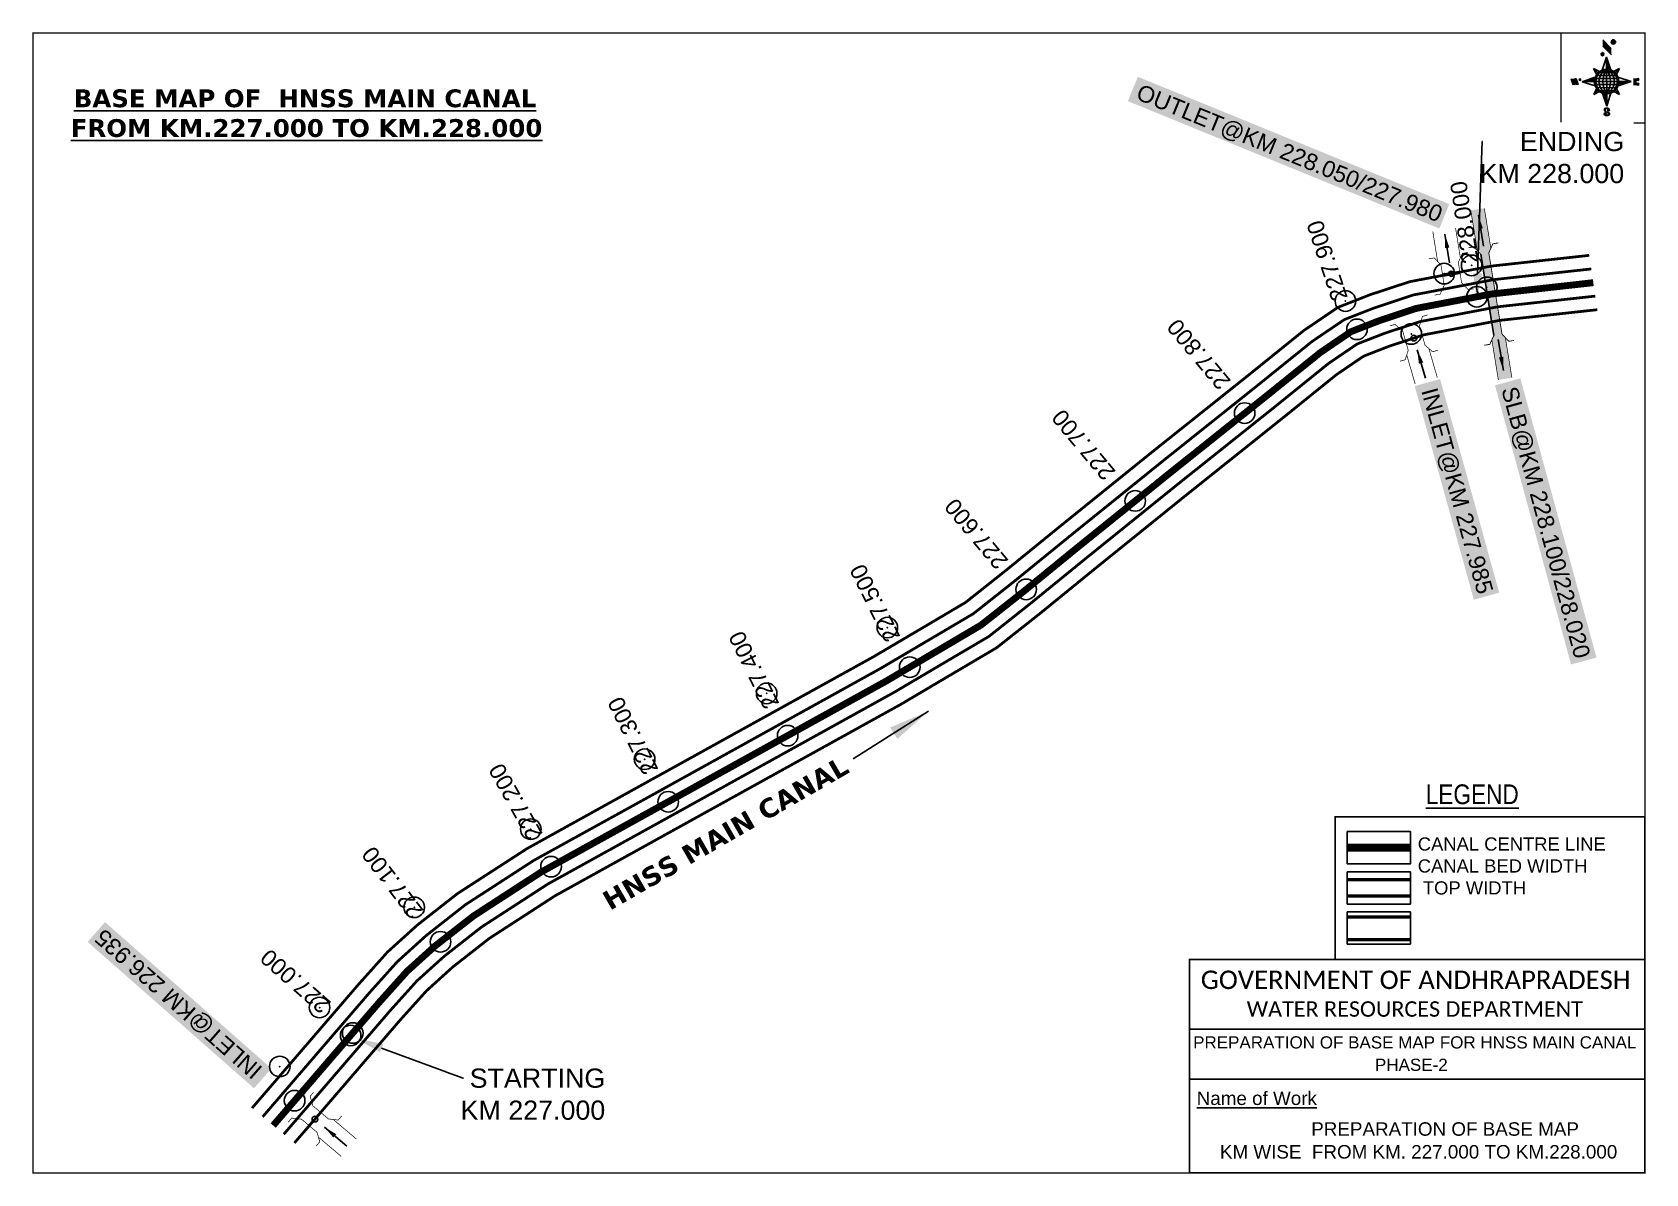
# Model space of a CAD drawing. Header units: inches. Extents: x 749592 to 750768, y 1628454 to 1629286.
import ezdxf
from ezdxf import colors
from ezdxf.entities.mleader import LeaderData, LeaderLine
from ezdxf.enums import TextEntityAlignment as Align
from ezdxf.math import Vec2, Vec3

# ---------------------------------------------------------------- set-up
doc = ezdxf.new("R2010")
doc.units = ezdxf.units.IN
doc.header["$LTSCALE"] = 15
doc.header["$MEASUREMENT"] = 0
doc.header["$PDMODE"] = 32
doc.header["$PDSIZE"] = 15
doc.linetypes.add('ACAD_ISO02W100', pattern=[15, 12, -3])
doc.linetypes.add('HIDDEN2', pattern=[0.1875, 0.125, -0.0625])
for name, color, linetype in [('AQUADUCT', 1, 'Continuous'), ('bord', 1, 'Continuous'), ('CANAL1', 7, 'Continuous'), ('CSMark', 72, 'Continuous'), ('DCBMS', 232, 'Continuous'), ('PAGE', 7, 'Continuous'), ('STRUCTURE', 5, 'Continuous'), ('TEXT', 6, 'Continuous')]:
    doc.layers.add(name, color=color, linetype=linetype)
doc.styles.add('ARIALN', font='ARIALN.TTF')
doc.styles.get("Standard").update_dxf_attribs({"font": 'arial.ttf'})
doc.dimstyles.get("Standard").update_dxf_attribs({"dimtxt": 20, "dimasz": 0.18, "dimexe": 0.18, "dimexo": 0.0625, "dimgap": 0.09, "dimtad": 0, "dimtih": 1, "dimtoh": 1, "dimdec": 4, "dimzin": 0, "dimdsep": 46, "dimtxsty": 'Standard', "dimcen": 0.09, "dimadec": 0, "dimazin": 0, "dimtfac": 1, "dimtdec": 4, "dimtofl": 0, "dimtmove": 0, "dimatfit": 3, "dimfxl": 1, "dimtolj": 1, "dimtzin": 0, "dimarcsym": 0})
pattern_1 = [(267.297113149, (-8720374.938, 50637915.138), (10.5367255337, -0.497431438), [])]
pattern_2 = [(357.297113149, (-8720374.938, 50637915.138), (0.497431438, 10.5367255337), [])]

# ---------------------------------------------------------------- blocks, each defined once
blk = doc.blocks.new('*X26')
at = {"color": 0, "linetype": 'Continuous'}
for p, q in [((6321.6, 240.5), (6322.3, 241.2)), ((6321.6, 240.3), (6322.3, 241)), ((6321.6, 240.1), (6322.3, 240.8)), ((6321.6, 239.9), (6322.4, 240.7)), ((6321.6, 239.8), (6322.4, 240.6)), ((6321.6, 239.6), (6322.5, 240.5)), ((6321.6, 239.4), (6322.5, 240.3)), ((6321.6, 239.2), (6322.6, 240.2)), ((6321.7, 239.1), (6322.6, 240.1)), ((6321.8, 240.8), (6322.4, 241.4)), ((6321.8, 239), (6322.7, 240)), ((6321.8, 239), (6322.8, 239.9)), ((6321.9, 238.9), (6322.9, 239.8)), ((6322, 238.8), (6323, 239.7)), ((6322.1, 241.3), (6322.4, 241.6)), ((6322.1, 238.7), (6323.1, 239.6)), ((6322.2, 238.6), (6323.1, 239.6)), ((6322.3, 238.5), (6323.2, 239.5)), ((6322.4, 238.5), (6323.3, 239.4)), ((6322.5, 238.4), (6323.4, 239.3)), ((6322.7, 238.4), (6323.6, 239.3)), ((6322.8, 238.3), (6323.7, 239.2)), ((6322.9, 238.3), (6323.8, 239.1)), ((6323.1, 238.2), (6323.9, 239.1)), ((6323.2, 238.2), (6324, 239)), ((6323.3, 238.2), (6324.2, 239)), ((6323.5, 238.1), (6324.3, 238.9)), ((6323.7, 238.1), (6324.4, 238.9)), ((6323.8, 238.1), (6324.6, 238.8)), ((6324.1, 238.2), (6324.7, 238.8)), ((6324.3, 238.3), (6324.9, 238.8)), ((6324.6, 238.3), (6325.1, 238.8)), ((6324.8, 238.4), (6325.2, 238.8)), ((6325.1, 238.5), (6325.4, 238.8)), ((6325.4, 238.6), (6325.6, 238.8))]:
    blk.add_line(p, q, dxfattribs=at)
blk = doc.blocks.new('*X25')
at = {"color": 0, "linetype": 'Continuous'}
for p, q in [((6324.4, 240.3), (6324.5, 240.4)), ((6324.6, 240.3), (6324.8, 240.5)), ((6324.7, 240.2), (6325, 240.5)), ((6324.8, 240.2), (6325.2, 240.6)), ((6325, 240.1), (6325.5, 240.6)), ((6325.1, 240.1), (6325.6, 240.6)), ((6325.2, 240), (6325.8, 240.6)), ((6325.3, 240), (6326, 240.6)), ((6325.4, 239.9), (6326.1, 240.6)), ((6325.5, 239.8), (6326.2, 240.5)), ((6325.6, 239.8), (6326.3, 240.5)), ((6325.7, 239.7), (6326.5, 240.4)), ((6325.9, 239.6), (6326.6, 240.3)), ((6326, 239.5), (6326.7, 240.3)), ((6326, 239.4), (6326.8, 240.2)), ((6326.1, 239.3), (6327, 240.2)), ((6326.2, 239.3), (6327.1, 240.1)), ((6326.3, 239.2), (6327.1, 240)), ((6326.4, 239.1), (6327.2, 239.9)), ((6326.5, 239), (6327.3, 239.8)), ((6326.5, 238.9), (6327.4, 239.7)), ((6326.6, 238.8), (6327.5, 239.6)), ((6326.7, 238.7), (6327.5, 239.5)), ((6326.8, 238.6), (6327.6, 239.4)), ((6326.8, 238.5), (6327.7, 239.3)), ((6326.8, 236.5), (6327.4, 237)), ((6326.9, 238.3), (6327.8, 239.2)), ((6326.9, 238.2), (6327.9, 239.1)), ((6326.9, 236.8), (6327.6, 237.4)), ((6327, 238.1), (6327.8, 239)), ((6327, 237.9), (6327.8, 238.8)), ((6327, 237.8), (6327.8, 238.6)), ((6327, 237.6), (6327.8, 238.4)), ((6327, 237.4), (6327.8, 238.2)), ((6327, 237.3), (6327.8, 238)), ((6327, 237.1), (6327.8, 237.9))]:
    blk.add_line(p, q, dxfattribs=at)
blk = doc.blocks.new('H')
at = {"layer": 'bord', "extrusion": (0.000427885, 0.004792, 0.999988)}
h = blk.add_hatch(dxfattribs=at)
h.set_pattern_fill('LINE', color=8, scale=84.387686, angle=-2.7029, style=0)
h.set_pattern_definition(pattern_2)
h.paths.add_polyline_path([(-492, 786, -0.090992), (-448, 775), (-486, 912)])
h = blk.add_hatch(dxfattribs=at)
h.set_pattern_fill('LINE', color=8, scale=84.387686, angle=-92.7029, style=0)
h.set_pattern_definition(pattern_1)
h.paths.add_polyline_path([(-625, 665, -0.090992), (-615, 710), (-751, 671)])
h = blk.add_hatch(dxfattribs=at)
h.set_pattern_fill('LINE', color=8, scale=84.387686, angle=-2.7029, style=0)
h.set_pattern_definition(pattern_2)
h.paths.add_polyline_path([(-504, 533, -0.090992), (-549, 543), (-510, 406)])
h = blk.add_hatch(dxfattribs=at)
h.set_pattern_fill('LINE', color=8, scale=84.387686, angle=-92.7029, style=0)
h.set_pattern_definition(pattern_1)
h.paths.add_polyline_path([(-246, 647), (-372, 653, -0.090992), (-382, 609)])
for p, q in [((-519, 1020, -1217), (-435, 927, -1216)), ((-516, 1087, -1217), (-432, 994, -1217)), ((-538, 774, -1216), (-487, 906, -1216)), ((-487, 906, -1216), (-493, 780, -1216)), ((-487, 906, -1216), (-448, 769, -1216)), ((-865, 701, -1215), (-847, 638, -1215)), ((-847, 700, -1215), (-829, 637, -1215)), ((-829, 699, -1215), (-811, 636, -1215)), ((-829, 699, -1215), (-811, 698, -1215)), ((-811, 698, -1215), (-794, 635, -1215)), ((-752, 665, -1215), (-615, 704, -1215)), ((-627, 794, -1216), (-567, 760, -1216)), ((-627, 794, -1216), (-584, 747, -1215)), ((-599, 731, -1215), (-627, 794, -1216)), ((-421, 753, -1216), (-359, 781, -1216)), ((-359, 781, -1216), (-405, 739, -1216)), ((-359, 781, -1216), (-392, 721, -1215)), ((-379, 693, -1215), (-246, 641, -1215)), ((-213, 669, -1215), (-217, 601, -1215)), ((-752, 665, -1215), (-625, 659, -1215)), ((-619, 614, -1215), (-752, 665, -1215)), ((-639, 526, -1214), (-606, 585, -1215)), ((-639, 526, -1214), (-593, 568, -1215)), ((-577, 553, -1215), (-639, 526, -1214)), ((-511, 400, -1214), (-549, 537, -1214)), ((-460, 533, -1215), (-511, 400, -1214)), ((-505, 527, -1214), (-511, 400, -1214)), ((-371, 513, -1214), (-431, 546, -1215)), ((-371, 513, -1214), (-414, 560, -1215)), ((-399, 576, -1215), (-371, 513, -1214)), ((-246, 641, -1215), (-383, 603, -1215)), ((-373, 647, -1215), (-246, 641, -1215)), ((-197, 600, -1215), (-194, 668, -1215))]:
    blk.add_line(p, q, dxfattribs=at)
at = {"layer": 'bord', "color": 8, "linetype": 'ByBlock', "extrusion": (0.000427885, 0.004792, 0.999988)}
for p, q in [((-375, 679, -1215), (-620, 691, -1215)), ((-386, 711, -1215), (-605, 722, -1215)), ((-411, 744, -1216), (-578, 752, -1216)), ((-493, 780, -1216), (-505, 527, -1214)), ((-373, 647, -1215), (-625, 659, -1215)), ((-378, 616, -1215), (-623, 628, -1215)), ((-392, 585, -1215), (-611, 595, -1215)), ((-420, 555, -1215), (-587, 562, -1215))]:
    blk.add_line(p, q, dxfattribs=at)
at = {"layer": 'bord', "extrusion": (0.000427885, 0.004792, 0.999988), "elevation": -1212}
for points, const_width in [([(-522, 960), (-516, 1093)], 1.61), ([(-434, 933), (-428, 1066)], 1.61), ([(-870, 707), (-846, 706)], 0.642), ([(-829, 643), (-821, 678)], 0.642), ([(-793, 641), (-782, 694)], 0.642), ([(-223, 676), (-174, 673)], 0.706), ([(-829, 643), (-855, 644)], 0.642), ([(-811, 642), (-784, 641)], 0.642), ([(-177, 605), (-226, 607)], 0.706), ([(-195, 645), (-185, 644)], 0.706)]:
    blk.add_lwpolyline(points, dxfattribs=dict(at, const_width=const_width))
for points, const_width in [([(-414, 1073, 1), (-398, 1058, 1)], 22.3), ([(-530, 950, 1), (-520, 939, 1)], 14.8), ([(-776, 697, 1), (-769, 690, 1)], 8.9), ([(-180, 618, 1), (-173, 611, 1)], 9.79), ([(-178, 667, 1), (-171, 660, 1)], 9.79), ([(-490, 362, 1), (-498, 369, 1)], 11.1), ([(-525, 322, 1), (-533, 329, 1)], 11.1)]:
    blk.add_lwpolyline(points, format="xyb", close=True, dxfattribs=dict(at, const_width=const_width))
for points in [[(-537, 317), (-531, 310), (-520, 307), (-505, 307), (-494, 310), (-486, 318), (-487, 326), (-491, 333), (-494, 336), (-503, 341), (-522, 347), (-530, 352), (-534, 355), (-537, 363), (-537, 373), (-530, 381), (-520, 384), (-504, 384), (-493, 380), (-487, 373)], [(-522, 348), (-526, 354), (-528, 361), (-528, 371), (-526, 375), (-521, 381), (-515, 384)], [(-505, 307), (-499, 312), (-497, 319), (-497, 327), (-501, 335), (-509, 343)]]:
    blk.add_lwpolyline(points, dxfattribs=at)
at = {"layer": 'bord', "extrusion": (0.000427885, 0.004792, 0.999988)}
for centre, radius in [((-406, 1065, -1212), 22.3), ((-525, 944, -1212), 14.8), ((-773, 694, -1212), 8.9), ((-498, 659, -1212), 127), ((-177, 615, -1212), 9.79), ((-174, 663, -1212), 9.79), ((-494, 365, -1212), 11.1), ((-529, 325, -1212), 11.1)]:
    blk.add_circle(centre, radius, dxfattribs=at)
at = {"layer": 'bord', "color": 8, "linetype": 'ByBlock', "extrusion": (0.000427885, 0.004792, 0.999988)}
for centre, radius, start, end in [((-482, 658, -1212), 128, 94.9254, 259.6691), ((-437, 656, -1212), 141, 113.2864, 241.308), ((-316, 651, -1212), 222, 142.5892, 212.0053), ((-560, 662, -1212), 141, 293.2864, 61.308), ((-681, 668, -1212), 222, 322.5892, 32.0053), ((-515, 660, -1212), 128, 274.9254, 79.6691)]:
    blk.add_arc(centre, radius, start, end, dxfattribs=at)
at = {"layer": 'bord', "extrusion": (0.000427885, 0.004792, 0.999988)}
for points in [[(-516, 1093, -1212), (-431, 1000, -1212), (-519, 1026, -1212), (-434, 933, -1212)], [(-864, 707, -1212), (-846, 706, -1212), (-846, 644, -1212), (-829, 643, -1212)], [(-829, 705, -1212), (-811, 704, -1212), (-811, 642, -1212), (-793, 641, -1212)], [(-193, 674, -1212), (-197, 606, -1212), (-213, 675, -1212), (-216, 607, -1212)]]:
    blk.add_solid(points, dxfattribs=at)
at = {"layer": 'bord', "extrusion": (0.000427885, 0.004792, 0.999988), "xscale": 7.977342409717546, "yscale": 7.977342408231451, "zscale": 7.977342408476333, "rotation": 138.0840426661453}
for name, p in [('*X25', (38301, -31929, -1212)), ('*X26', (38314, -31951, -1212))]:
    blk.add_blockref(name, p, dxfattribs=at)
blk = doc.blocks.new('IN')
at = {"layer": 'STRUCTURE', "color": 190, "const_width": 0.5}
for points in [[(763895.1, 1696672), (763895.1, 1696668), (763889.1, 1696664), (763881.7, 1696664), (763874.3, 1696664), (763868.3, 1696668), (763868.3, 1696672)], [(763871.3, 1696666), (763849.3, 1696666)], [(763871.3, 1696649.2), (763849.3, 1696649.2)], [(763868.3, 1696643.2), (763868.3, 1696647.2), (763874.3, 1696651.2), (763881.7, 1696651.2), (763881.7, 1696651.2), (763881.7, 1696651.2), (763889.1, 1696651.2), (763895.1, 1696647.2), (763895.1, 1696643.2)]]:
    blk.add_lwpolyline(points, dxfattribs=at)
at = {"layer": 'STRUCTURE', "color": 0}
blk.add_circle((763881.7, 1696657.6), 2.11, dxfattribs=at)
blk.add_leader([(763872.7, 1696657.6), (763851.2, 1696657.6)], dimstyle='Standard', override={"dimasz": 10, "dimgap": 0.09, "dimtad": 0}, dxfattribs=at)
blk = doc.blocks.new('OT')
at = {"layer": 'STRUCTURE', "color": 190}
for points, const_width in [([(769775.2, 1706601.8), (769775.2, 1706597.8), (769769.2, 1706593.8), (769761.8, 1706593.8), (769754.4, 1706593.8), (769748.4, 1706597.8), (769748.4, 1706601.8)], 0.5), ([(769751.4, 1706595.8), (769729.4, 1706595.8)], 0.5), ([(769761.8, 1706593.8), (769761.8, 1706581)], 2.5), ([(769751.4, 1706579), (769729.4, 1706579)], 0.5), ([(769748.4, 1706573), (769748.4, 1706577), (769754.4, 1706581), (769761.8, 1706581), (769761.8, 1706581), (769761.8, 1706581), (769769.2, 1706581), (769775.2, 1706577), (769775.2, 1706573)], 0.5)]:
    blk.add_lwpolyline(points, dxfattribs=dict(at, const_width=const_width))
at = {"layer": 'STRUCTURE', "color": 0}
blk.add_circle((769761.8, 1706587.4), 1.87, dxfattribs=at)
blk.add_leader([(769732.6, 1706587.4), (769753.8, 1706587.4)], dimstyle='Standard', override={"dimasz": 10, "dimgap": 0.09, "dimtad": 0}, dxfattribs=at)
blk = doc.blocks.new('SLB')
at = {"layer": 'STRUCTURE'}
h = blk.add_hatch(dxfattribs=at)
h.set_pattern_fill('DOTS', color=6, scale=20, angle=320.3722, style=0)
h.set_pattern_definition([(320.372247934, (-159.4327, -72.9564), (1.2786241598, 0.5641323054), [0, -1.25])])
h.paths.add_polyline_path([(769699.5, 1706871.1), (769699.5, 1706861.1), (769729.1, 1706861.1), (769732.1, 1706863.1), (769792.1, 1706863.1), (769795.1, 1706861.1), (769824.7, 1706861.1), (769824.7, 1706871.1), (769795.1, 1706871.1), (769792.1, 1706869.1), (769732.1, 1706869.1), (769729.1, 1706871.1)])
at = {"layer": 'STRUCTURE', "color": 6, "linetype": 'ACAD_ISO02W100', "ltscale": 0.5, "const_width": 0.5}
for points in [[(769699.5, 1706871.1), (769729.1, 1706871.1)], [(769795.1, 1706871.1), (769824.7, 1706871.1)], [(769699.5, 1706861.1), (769729.1, 1706861.1)], [(769795.1, 1706861.1), (769824.7, 1706861.1)]]:
    blk.add_lwpolyline(points, dxfattribs=at)
at = {"layer": 'STRUCTURE', "color": 6, "const_width": 0.628}
for points in [[(769726.1, 1706877.1), (769726.1, 1706873.1), (769732.1, 1706869.1), (769792.1, 1706869.1), (769798.1, 1706873.1), (769798.1, 1706877.1)], [(769726.1, 1706855.1), (769726.1, 1706859.1), (769732.1, 1706863.1), (769792.1, 1706863.1), (769798.1, 1706859.1), (769798.1, 1706855.1)]]:
    blk.add_lwpolyline(points, dxfattribs=at)
at = {"layer": 'STRUCTURE', "color": 6}
blk.add_lwpolyline([(769732.1, 1706863.1), (769792.1, 1706863.1)], dxfattribs=at)
blk.add_lwpolyline([(769732.1, 1706863.1), (769792.1, 1706863.1)], dxfattribs=at)
at = {"layer": 'STRUCTURE', "color": 0}
blk.add_circle((769762.1, 1706866.1), 1.24, dxfattribs=at)
for points in [[(769703.8, 1706866), (769726.7, 1706866)], [(769818.6, 1706865.8), (769795.7, 1706865.8)]]:
    blk.add_leader(points, dimstyle='Standard', override={"dimasz": 10, "dimgap": 0.09, "dimtad": 0}, dxfattribs=at)

msp = doc.modelspace()

# ---------------------------------------------------------------- linework, layer by layer
at = {"layer": 'CANAL1', "color": 200, "const_width": 2}
for points in [[(749751.8, 1628501.7), (749829.8, 1628592.3), (749850.6, 1628615.5), (749872.4, 1628635.2), (749901.5, 1628658), (749952.2, 1628690.8), (750032.3, 1628735.2), (750204.9, 1628830.7), (750243.4, 1628853.4), (750272, 1628870.3), (750301.5, 1628893.7), (750340.8, 1628925.7), (750408.2, 1628980.1), (750477.7, 1629035.5), (750518.6, 1629068.5), (750543.5, 1629085.4), (750566.9, 1629094.6), (750595.8, 1629104.1), (750655.4, 1629115.5), (750726.7, 1629123.3)], [(749782.7, 1628476.3), (749859.8, 1628565.9), (749879, 1628587.2), (749898.2, 1628604.6), (749924.8, 1628625.4), (749972.8, 1628656.5), (750051.7, 1628700.2), (750224.8, 1628796), (750263.7, 1628819), (750294.7, 1628837.3), (750326.6, 1628862.5), (750366, 1628894.6), (750433.3, 1628948.9), (750502.7, 1629004.3), (750542.5, 1629036.4), (750562.2, 1629049.8), (750580.4, 1629056.9), (750605.8, 1629065.3), (750661.4, 1629075.9), (750732.6, 1629083.7)]]:
    msp.add_lwpolyline(points, dxfattribs=at)
at = {"layer": 'CANAL1', "color": 5, "const_width": 2}
for points in [[(749759.5, 1628495.3), (749837.3, 1628585.7), (749857.7, 1628608.4), (749878.8, 1628627.5), (749907.3, 1628649.9), (749957.3, 1628682.3), (750037.2, 1628726.4), (750209.9, 1628822.1), (750248.4, 1628844.8), (750277.7, 1628862.1), (750307.8, 1628885.9), (750347.1, 1628917.9), (750414.5, 1628972.3), (750483.9, 1629027.7), (750524.6, 1629060.5), (750548.2, 1629076.5), (750570.3, 1629085.1), (750598.3, 1629094.4), (750656.9, 1629105.6), (750728.2, 1629113.4)], [(749774.9, 1628482.6), (749852.3, 1628572.5), (749871.9, 1628594.3), (749891.7, 1628612.2), (749919, 1628633.6), (749967.6, 1628665.1), (750046.8, 1628708.9), (750219.8, 1628804.7), (750258.6, 1628827.6), (750289, 1628845.5), (750320.3, 1628870.3), (750359.7, 1628902.4), (750427, 1628956.7), (750496.5, 1629012.1), (750536.5, 1629044.4), (750557.5, 1629058.7), (750577, 1629066.3), (750603.3, 1629075), (750659.9, 1629085.8), (750731.1, 1629093.6)]]:
    msp.add_lwpolyline(points, dxfattribs=at)
at = {"layer": 'CANAL1', "color": 1, "linetype": 'HIDDEN2', "ltscale": 8, "const_width": 5}
msp.add_lwpolyline([(749767.2, 1628489), (749825.2, 1628556.4), (749844.8, 1628579.1), (749864.8, 1628601.4), (749885.3, 1628619.9), (749913.2, 1628641.7), (749962.5, 1628673.7), (750042, 1628717.7), (750214.9, 1628813.4), (750231.3, 1628823.1), (750253.5, 1628836.2), (750283.3, 1628853.8), (750314.1, 1628878.1), (750353.4, 1628910.2), (750420.8, 1628964.5), (750490.2, 1629019.9), (750530.6, 1629052.4), (750552.9, 1629067.6), (750557.4, 1629069.4), (750573.7, 1629075.7), (750600.8, 1629084.7), (750655.2, 1629095.1), (750729.7, 1629103.4)], dxfattribs=at)
at = {"layer": 'CANAL1', "color": 1, "linetype": 'HIDDEN2', "ltscale": 100, "const_width": 6, "elevation": -0.4}
msp.add_lwpolyline([(750596.3, 1628691.5), (750550.3, 1628691.5)], dxfattribs=at)
at = {"layer": 'CANAL1', "color": 5, "const_width": 2.4, "elevation": -0.4}
for points in [[(750596.3, 1628668.2), (750550.3, 1628668.2)], [(750596.3, 1628656.2), (750550.3, 1628656.2)]]:
    msp.add_lwpolyline(points, dxfattribs=at)
at = {"layer": 'CANAL1', "color": 200, "const_width": 2.4, "elevation": -0.4}
for points in [[(750596.3, 1628641), (750550.3, 1628641)], [(750596.3, 1628624.5), (750550.3, 1628624.5)]]:
    msp.add_lwpolyline(points, dxfattribs=at)
at = {"layer": 'CSMark', "color": 2}
for p in [(750641, 1629116), (750621, 1629110), (750652, 1629100), (750549, 1629090), (750557.4, 1629069.4), (750597, 1629066), (750215, 1628852), (750127, 1628804), (750038, 1628756), (749955, 1628705), (749870, 1628648), (749801, 1628575), (749772, 1628532)]:
    msp.add_point(p, dxfattribs=at)
at = {"layer": 'CSMark', "color": 3}
for p in [(750644.8, 1629093.1), (750557.4, 1629069.4), (750475.5, 1629008.3), (750395.7, 1628944.3), (750316.2, 1628879.8), (750231.3, 1628823.1), (750142.3, 1628773.2), (750055.2, 1628725), (749969.8, 1628677.7), (749889.2, 1628622.9), (749823.7, 1628554.6)]:
    msp.add_point(p, dxfattribs=at)
at = {"layer": 'CSMark'}
for p in [(749825.2, 1628556.4), (749782.8, 1628507.1)]:
    msp.add_point(p, dxfattribs=at)
at = {"layer": 'PAGE', "const_width": 1}
msp.add_lwpolyline([(749592, 1628454.4), (750767.3, 1628454.4), (750767.3, 1629285.4), (749592, 1629285.4), (749592, 1628454.4)], dxfattribs=at)
at = {"layer": 'PAGE'}
for points, const_width in [([(750767.3, 1629285.4), (750706.2, 1629285.4), (750706.2, 1629219.7), (750767.3, 1629219.7)], 1), ([(750541.5, 1628713.9), (750767.3, 1628713.9), (750767.3, 1628610.1), (750541.5, 1628610.1)], 1.2), ([(750435.2, 1628610.1), (750767.3, 1628610.1), (750767.3, 1628454.4), (750435.2, 1628454.4)], 1.2)]:
    msp.add_lwpolyline(points, close=True, dxfattribs=dict(at, const_width=const_width))
at = {"layer": 'PAGE', "elevation": -0.4}
for points in [[(750550.3, 1628703.2), (750596.3, 1628703.2), (750596.3, 1628679.7), (750550.3, 1628679.7)], [(750550.3, 1628673.9), (750596.3, 1628673.9), (750596.3, 1628650.4), (750550.3, 1628650.4)], [(750550.3, 1628644.7), (750596.3, 1628644.7), (750596.3, 1628621.2), (750550.3, 1628621.2)]]:
    msp.add_lwpolyline(points, close=True, dxfattribs=at)
at = {"layer": 'PAGE'}
for points in [[(750435.2, 1628559.1), (750767.3, 1628559.1)], [(750435.2, 1628522.7), (750767.3, 1628522.7)]]:
    msp.add_lwpolyline(points, dxfattribs=at)

# ---------------------------------------------------------------- block references
at = {"layer": 'AQUADUCT', "color": 1, "xscale": 0.0703495379661093, "yscale": 0.07034953800030053, "zscale": 0.07034953795990817, "rotation": 3.078330607406165}
msp.add_blockref('H', (750776.9, 1629206, 85.4), dxfattribs=at)
at = {"layer": 'STRUCTURE', "color": 0}
for name, p, rotation in [('SLB', (-1057638.5, 2114892.3), 279.2369824662903), ('OT', (-1056775, 2117244), 279.1643220922021), ('IN', (2592772.7, 1367227.6), 106.1490881823909), ('IN', (2429144.7, 2429715.1), 139.7445249534427)]:
    msp.add_blockref(name, p, dxfattribs=dict(at, rotation=rotation))

# ---------------------------------------------------------------- texts
at = {"layer": 'CANAL1', "insert": (750004.9, 1628657.1), "char_height": 14, "width": 205.129, "attachment_point": 1, "rotation": 29.9928}
msp.add_mtext('\\pi0.96322;{\\fVerdana|b1|i0|c0|p34;HNSS MAIN CANAL}', dxfattribs=at)
at = {"layer": 'CSMark', "color": 1}
for s, rotation, p in [('228.000', 98.524, (750640.1, 1629117.3)), ('227.900', 108.2674, (750545.1, 1629090.6)), ('227.800', 129.9159, (750461.4, 1629027.9)), ('227.700', 129.9159, (750377.4, 1628961.9)), ('227.600', 129.9159, (750299.2, 1628897)), ('227.500', 116.4609, (750219.4, 1628842.6)), ('227.400', 116.4609, (750131.1, 1628793.8)), ('227.300', 116.4609, (750042.9, 1628745.9)), ('227.200', 119.5535, (749958.8, 1628698.6)), ('227.100', 127.5728, (749872.6, 1628642)), ('227.000', 138.7239, (749806.1, 1628574.1))]:
    msp.add_text(s, height=12, rotation=rotation, dxfattribs=at).set_placement(p, align=Align.MIDDLE_LEFT)
at = {"layer": 'PAGE', "extrusion": (0.000201441, 0.004807, 0.999988), "style": 'ARIALN'}
msp.add_text('%%ULEGEND', height=14.4, rotation=359.9999, dxfattribs=at).set_placement((750641.4, 1628710.9, 7980.2), align=Align.MIDDLE)
at = {"layer": 'PAGE', "extrusion": (0.000201441, 0.004807, 0.999988)}
for s, height, p in [('PREPARATION OF BASE MAP FOR HNSS MAIN CANAL', 8.878, (750437.9, 1628525.6, 7979.3)), ('%%UName of Work', 9.822, (750440.5, 1628484.4, 7978))]:
    msp.add_text(s, height=height, rotation=359.9999, dxfattribs=at).set_placement(p)
for s, height, p in [('PHASE-2', 8.88, (750597, 1628513.7, 7979.3)), ('PREPARATION OF BASE MAP', 9.822, (750621.6, 1628466.9, 7978)), ('KM WISE  FROM KM. 227.000 TO KM.228.000', 9.822, (750602.3, 1628450.3, 7978))]:
    msp.add_text(s, height=height, rotation=359.9999, dxfattribs=at).set_placement(p, align=Align.MIDDLE_CENTER)
at = {"layer": 'PAGE', "extrusion": (0.000201441, 0.004807, 0.999988), "attachment_point": 1, "text_direction": (1, -1e-06, -0.000201)}
for s, insert, char_height, width in [('CANAL CENTRE LINE CANAL BED WIDTH {\\H2.3717x; }\\P TOP WIDTH{\\H1.9152x; }', (750601.7, 1628699, -0.4), 9.6, 168.926), ('\\pi3.5885;{\\fCalibri|b0|i0|c0|p34;\\H1.3333x;GOVERNMENT OF ANDHRAPRADESH\\P\\pi37.073;\\H0.83998x;WATER RESOURCES DEPARTMENT}', (750439.9, 1628601.9, -1.3), 10.059, 321.276)]:
    msp.add_mtext(s, dxfattribs=dict(at, insert=insert, char_height=char_height, width=width))
at = {"layer": 'STRUCTURE', "color": 5, "char_height": 12, "attachment_point": 1, "bg_fill": 1, "box_fill_scale": 1.3, "bg_fill_color": 7, "bg_fill_true_color": 16777215, "bg_fill_transparency": 4390977}
for s, insert, width, rotation in [('\\pi0.46518;OUTLET@KM 228.050/227.980', (750399.6, 1629248.8), 238.123, 337.7617), ('\\pi0.84172;INLET@KM 227.985', (750615.5, 1629028.7), 154.376, 285.4637), ('\\pi0.43653;SLB@KM 228.100/228.020', (750674, 1629029.2), 203.678, 285.253), ('\\pi0.84172;INLET@KM 226.935', (749752.9, 1628521.2), 154.376, 138.6656)]:
    msp.add_mtext(s, dxfattribs=dict(at, insert=insert, width=width, rotation=rotation))
at = {"layer": 'TEXT', "color": 1, "insert": (749600, 1629244.3), "char_height": 13, "width": 379.826, "attachment_point": 1}
msp.add_mtext('\\pi21.755;{\\fVerdana|b1|i0|c0|p34;\\LBASE MAP OF  HNSS MAIN CANAL \\P\\pi19.564;FROM KM.227.000 TO KM.228.000}', dxfattribs=at)

# ---------------------------------------------------------------- leaders
at = {"layer": 'CANAL1'}
msp.add_leader([(750245, 1628791), (750190, 1628756.2)], dimstyle='Standard', override={"dimasz": 30, "dimgap": 0.09, "dimtad": 0}, dxfattribs=at)

# ---------------------------------------------------------------- next in the draw order: leaders
at = {"layer": 'DCBMS', "color": 5}
ml = msp.add_multileader_mtext('Standard', dxfattribs=at)
ml.set_content('ENDING \\PKM 228.000', color=5)
ml.set_leader_properties()
ml.build(insert=Vec2(0, 0))
ml.multileader.update_dxf_attribs({"dogleg_length": 0.36, "arrow_head_size": 20})
ctx = ml.context
ctx.base_point, ctx.char_height, ctx.arrow_head_size, ctx.landing_gap_size, ctx.plane_origin = Vec3(750649, 1629206.2), 14, 20, 0.09, Vec3(750792.7, 1629418.5)
ctx.text_align_type = 2
notes = []
notes.append((ctx, [(1, (1, 1, 0), (750648.6, 1629206.2), (1, 0), 0.36, [(0, [(750644.7, 1629090.2)], 0, [])])]))
ctx.mtext.insert, ctx.mtext.width, ctx.mtext.alignment, ctx.mtext.flow_direction = Vec3(750752.2, 1629213.3), 109.049, 3, 5
ctx.mtext.has_bg_fill, ctx.mtext.bg_color, ctx.mtext.bg_scale_factor, ctx.mtext.bg_transparency, ctx.mtext.use_window_bg_color = 1, -1027028792, 1.5, 0, 1
ml = msp.add_multileader_mtext('Standard', dxfattribs=at)
ml.set_content('STARTING \\PKM 227.000', color=5)
ml.set_leader_properties()
ml.build(insert=Vec2(0, 0))
ml.multileader.update_dxf_attribs({"dogleg_length": 0.36, "arrow_head_size": 20})
ctx = ml.context
ctx.base_point, ctx.char_height, ctx.arrow_head_size, ctx.landing_gap_size, ctx.plane_origin = Vec3(749906.1, 1628523.4), 14, 20, 0.09, Vec3(750049.8, 1628735.7)
ctx.text_align_type = 2
notes.append((ctx, [(1, (1, 1, 0), (749905.7, 1628523.4), (1, 0), 0.36, [(0, [(749827.5, 1628552.4)], 0, [])])]))
ctx.mtext.insert, ctx.mtext.width, ctx.mtext.alignment, ctx.mtext.flow_direction = Vec3(750009.3, 1628530.5), 109.049, 3, 5
ctx.mtext.has_bg_fill, ctx.mtext.bg_color, ctx.mtext.bg_scale_factor, ctx.mtext.bg_transparency, ctx.mtext.use_window_bg_color = 1, -1027028792, 1.5, 0, 1
for ctx, leaders in notes:
    for number, flags, end, landing, length, lines in leaders:
        leader = LeaderData()
        leader.index, (leader.has_last_leader_line, leader.has_dogleg_vector, leader.attachment_direction) = number, flags
        leader.last_leader_point, leader.dogleg_vector, leader.dogleg_length = Vec3(end), Vec3(landing), length
        for number, points, colour, breaks in lines:
            line = LeaderLine()
            line.index, line.vertices, line.color, line.breaks = number, Vec3.list(points), colors.encode_raw_color(colour), breaks
            leader.lines.append(line)
        ctx.leaders.append(leader)

doc.saveas('drawing.dxf')
